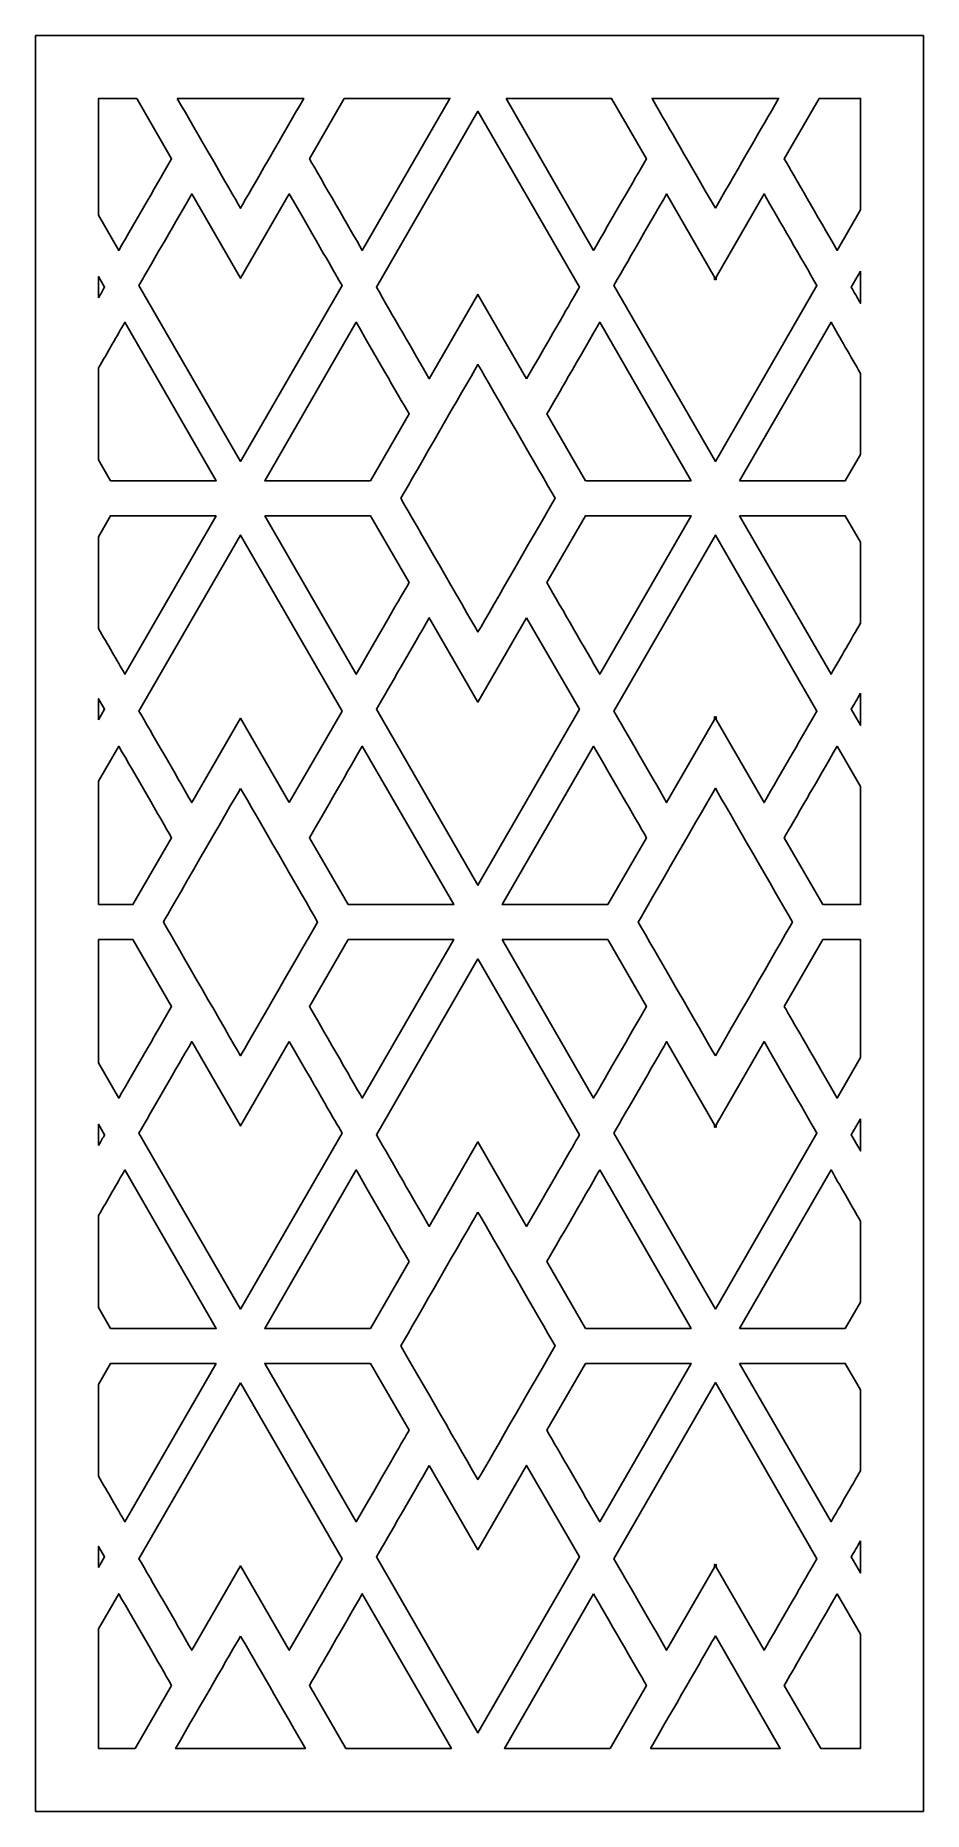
# Model space of a CAD drawing. Header units: millimetres. Extents: x -50 to 50, y -100 to 100.
import ezdxf

# ---------------------------------------------------------------- set-up
doc = ezdxf.new("R2010")
doc.units = ezdxf.units.MM
doc.header["$MEASUREMENT"] = 0
doc.layers.add('layer 1', color=7, linetype='Continuous')

msp = doc.modelspace()

# ---------------------------------------------------------------- linework, layer by layer
at = {"layer": 'layer 1', "color": 250}
for points, knots in [([(50.0821, 100.1536), (50.0821, 100.1536), (-49.9181, 100.1536), (-49.9181, 100.1536), (-49.9181, 100.1536), (-49.9181, 100.1536), (-49.9181, -99.8361), (-49.9181, -99.8361), (-49.9181, -99.8361), (-49.9181, -99.8361), (50.0821, -99.8361), (50.0821, -99.8361), (50.0821, -99.8361), (50.0821, -99.8361), (50.0821, 100.1536), (50.0821, 100.1536)], [0, 0, 0, 0, 0.2, 0.2, 0.2, 0.2, 0.4, 0.4, 0.4, 0.4, 0.6, 0.6, 0.6, 0.6, 1, 1, 1, 1]), ([(-42.8222, 79.9134), (-42.8222, 79.9134), (-42.8222, 93.0649), (-42.8222, 93.0649), (-42.8222, 93.0649), (-42.8222, 93.0649), (-38.517, 93.0649), (-38.517, 93.0649), (-38.517, 93.0649), (-38.517, 93.0649), (-34.5955, 86.2658), (-34.5955, 86.2658), (-34.5955, 86.2658), (-35.9055, 83.9978), (-38.6558, 79.2318), (-40.5438, 75.9594), (-40.5438, 75.9594), (-40.5438, 75.9594), (-42.8222, 79.9134), (-42.8222, 79.9134)], [0, 0, 0, 0, 0.16666667, 0.16666667, 0.16666667, 0.16666667, 0.33333333, 0.33333333, 0.33333333, 0.33333333, 0.5, 0.5, 0.5, 0.5, 0.66666667, 0.66666667, 0.66666667, 0.66666667, 1, 1, 1, 1]), ([(-33.9576, 93.0649), (-33.9576, 93.0649), (-19.7046, 93.0649), (-19.7046, 93.0649), (-19.7046, 93.0649), (-22.019, 89.0514), (-25.5553, 82.9218), (-26.8311, 80.711), (-26.8311, 80.711), (-28.1071, 82.9218), (-31.6435, 89.0514), (-33.9576, 93.0649)], [0, 0, 0, 0, 0.25, 0.25, 0.25, 0.25, 0.5, 0.5, 0.5, 0.5, 1, 1, 1, 1]), ([(-19.0668, 86.2658), (-19.0668, 86.2658), (-15.1453, 93.0649), (-15.1453, 93.0649), (-15.1453, 93.0649), (-15.1453, 93.0649), (-3.2523, 93.0649), (-3.2523, 93.0649), (-3.2523, 93.0649), (-3.2523, 93.0649), (-13.1184, 75.9594), (-13.1184, 75.9594), (-13.1184, 75.9594), (-14.472, 78.3054), (-17.7207, 83.9357), (-19.0668, 86.2658)], [0, 0, 0, 0, 0.2, 0.2, 0.2, 0.2, 0.4, 0.4, 0.4, 0.4, 0.6, 0.6, 0.6, 0.6, 1, 1, 1, 1]), ([(3.0674, 93.0649), (3.0674, 93.0649), (14.9571, 93.0649), (14.9571, 93.0649), (14.9571, 93.0649), (14.9571, 93.0649), (18.8817, 86.2658), (18.8817, 86.2658), (18.8817, 86.2658), (17.5722, 83.9975), (14.8216, 79.2314), (12.9335, 75.9594), (12.9335, 75.9594), (12.9335, 75.9594), (3.0674, 93.0649), (3.0674, 93.0649)], [0, 0, 0, 0, 0.2, 0.2, 0.2, 0.2, 0.4, 0.4, 0.4, 0.4, 0.6, 0.6, 0.6, 0.6, 1, 1, 1, 1]), ([(26.6446, 80.7075), (23.4382, 86.2662), (21.6768, 89.3226), (19.5164, 93.0649), (19.5164, 93.0649), (19.5164, 93.0649), (33.7728, 93.0649), (33.7728, 93.0649), (33.7728, 93.0649), (31.7186, 89.5071), (29.6383, 85.8979), (26.6446, 80.7075)], [0, 0, 0, 0, 0.25, 0.25, 0.25, 0.25, 0.5, 0.5, 0.5, 0.5, 1, 1, 1, 1]), ([(42.9899, 80.523), (42.9899, 80.523), (40.3557, 75.9594), (40.3557, 75.9594), (40.3557, 75.9594), (38.1632, 79.7606), (35.5639, 84.268), (34.4075, 86.2658), (34.4075, 86.2658), (34.4075, 86.2658), (38.3325, 93.0649), (38.3325, 93.0649), (38.3325, 93.0649), (38.3325, 93.0649), (42.9899, 93.0649), (42.9899, 93.0649), (42.9899, 93.0649), (42.9899, 93.0649), (42.9899, 80.523), (42.9899, 80.523)], [0, 0, 0, 0, 0.16666667, 0.16666667, 0.16666667, 0.16666667, 0.33333333, 0.33333333, 0.33333333, 0.33333333, 0.5, 0.5, 0.5, 0.5, 0.66666667, 0.66666667, 0.66666667, 0.66666667, 1, 1, 1, 1]), ([(5.3905, 61.5012), (5.3905, 61.5012), (-0.0924, 71.0039), (-0.0924, 71.0039), (-0.0924, 71.0039), (-0.0924, 71.0039), (-5.5756, 61.5008), (-5.5756, 61.5008), (-5.5756, 61.5008), (-7.3505, 64.5696), (-9.7949, 68.8079), (-11.5274, 71.8111), (-11.5274, 71.8111), (-11.5274, 71.8111), (-0.0924, 91.627), (-0.0924, 91.627), (-0.0924, 91.627), (-0.0924, 91.627), (11.3425, 71.8111), (11.3425, 71.8111), (11.3425, 71.8111), (10.3911, 70.1661), (9.3927, 68.435), (5.3905, 61.5012)], [0, 0, 0, 0, 0.14285714, 0.14285714, 0.14285714, 0.14285714, 0.28571429, 0.28571429, 0.28571429, 0.28571429, 0.42857143, 0.42857143, 0.42857143, 0.42857143, 0.57142857, 0.57142857, 0.57142857, 0.57142857, 0.71428571, 0.71428571, 0.71428571, 0.71428571, 1, 1, 1, 1]), ([(-38.2659, 72.0048), (-36.5525, 74.9755), (-34.0488, 79.3165), (-32.3143, 82.3147), (-32.3143, 82.3147), (-32.3143, 82.3147), (-26.8311, 72.8119), (-26.8311, 72.8119), (-26.8311, 72.8119), (-26.8311, 72.8119), (-21.3482, 82.3147), (-21.3482, 82.3147), (-21.3482, 82.3147), (-17.2046, 75.1357), (-16.3254, 73.611), (-15.3965, 72.0048), (-15.3965, 72.0048), (-15.3965, 72.0048), (-26.8311, 52.1889), (-26.8311, 52.1889), (-26.8311, 52.1889), (-26.8311, 52.1889), (-38.2659, 72.0048), (-38.2659, 72.0048)], [0, 0, 0, 0, 0.14285714, 0.14285714, 0.14285714, 0.14285714, 0.28571429, 0.28571429, 0.28571429, 0.28571429, 0.42857143, 0.42857143, 0.42857143, 0.42857143, 0.57142857, 0.57142857, 0.57142857, 0.57142857, 0.71428571, 0.71428571, 0.71428571, 0.71428571, 1, 1, 1, 1]), ([(26.5585, 72.958), (26.5585, 72.958), (26.5585, 72.6595), (26.5585, 72.6595), (26.5585, 72.6595), (26.5585, 72.6595), (26.6446, 72.8088), (26.6446, 72.8088), (26.6446, 72.8088), (26.6446, 72.8088), (26.7307, 72.6595), (26.7307, 72.6595), (26.7307, 72.6595), (26.7307, 72.6595), (26.7307, 72.958), (26.7307, 72.958), (26.7307, 72.958), (26.7307, 72.958), (32.1292, 82.3147), (32.1292, 82.3147), (32.1292, 82.3147), (33.8067, 79.4096), (36.388, 74.9346), (38.0774, 72.0048), (38.0774, 72.0048), (38.0774, 72.0048), (26.6446, 52.1857), (26.6446, 52.1857), (26.6446, 52.1857), (26.6446, 52.1857), (15.2114, 72.0048), (15.2114, 72.0048), (15.2114, 72.0048), (17.2378, 75.5177), (19.6099, 79.6304), (21.16, 82.3147), (21.16, 82.3147), (21.16, 82.3147), (26.5585, 72.958), (26.5585, 72.958)], [0, 0, 0, 0, 0.09090909, 0.09090909, 0.09090909, 0.09090909, 0.18181818, 0.18181818, 0.18181818, 0.18181818, 0.27272727, 0.27272727, 0.27272727, 0.27272727, 0.36363636, 0.36363636, 0.36363636, 0.36363636, 0.45454545, 0.45454545, 0.45454545, 0.45454545, 0.54545455, 0.54545455, 0.54545455, 0.54545455, 0.63636364, 0.63636364, 0.63636364, 0.63636364, 0.72727273, 0.72727273, 0.72727273, 0.72727273, 0.81818182, 0.81818182, 0.81818182, 0.81818182, 1, 1, 1, 1]), ([(-42.8222, 70.618), (-42.8222, 70.618), (-42.8222, 73.0042), (-42.8222, 73.0042), (-42.8222, 73.0042), (-42.8222, 73.0042), (-42.1353, 71.8111), (-42.1353, 71.8111), (-42.1353, 71.8111), (-42.3191, 71.4943), (-42.5574, 71.0791), (-42.8222, 70.618)], [0, 0, 0, 0, 0.25, 0.25, 0.25, 0.25, 0.5, 0.5, 0.5, 0.5, 1, 1, 1, 1]), ([(42.9899, 73.6149), (42.9899, 73.6149), (42.9899, 70.0088), (42.9899, 70.0088), (42.9899, 70.0088), (42.6131, 70.6575), (42.2818, 71.2311), (41.947, 71.8111), (41.947, 71.8111), (41.947, 71.8111), (42.9899, 73.6149), (42.9899, 73.6149)], [0, 0, 0, 0, 0.25, 0.25, 0.25, 0.25, 0.5, 0.5, 0.5, 0.5, 1, 1, 1, 1]), ([(-41.4579, 50.0105), (-41.4579, 50.0105), (-42.8222, 52.378), (-42.8222, 52.378), (-42.8222, 52.378), (-42.8222, 52.378), (-42.8222, 62.7147), (-42.8222, 62.7147), (-42.8222, 62.7147), (-41.8026, 64.4864), (-40.7376, 66.3325), (-39.8571, 67.8561), (-39.8571, 67.8561), (-39.8571, 67.8561), (-29.5649, 50.0105), (-29.5649, 50.0105), (-29.5649, 50.0105), (-29.5649, 50.0105), (-41.4579, 50.0105), (-41.4579, 50.0105)], [0, 0, 0, 0, 0.16666667, 0.16666667, 0.16666667, 0.16666667, 0.33333333, 0.33333333, 0.33333333, 0.33333333, 0.5, 0.5, 0.5, 0.5, 0.66666667, 0.66666667, 0.66666667, 0.66666667, 1, 1, 1, 1]), ([(-12.2043, 50.0105), (-12.2043, 50.0105), (-24.0975, 50.0105), (-24.0975, 50.0105), (-24.0975, 50.0105), (-24.0975, 50.0105), (-13.8052, 67.8561), (-13.8052, 67.8561), (-13.8052, 67.8561), (-11.9172, 64.5845), (-9.1669, 59.8181), (-7.8567, 57.5501), (-7.8567, 57.5501), (-7.8567, 57.5501), (-12.2043, 50.0105), (-12.2043, 50.0105)], [0, 0, 0, 0, 0.2, 0.2, 0.2, 0.2, 0.4, 0.4, 0.4, 0.4, 0.6, 0.6, 0.6, 0.6, 1, 1, 1, 1]), ([(12.0195, 50.0105), (12.0195, 50.0105), (7.6722, 57.5501), (7.6722, 57.5501), (7.6722, 57.5501), (8.7792, 59.4674), (9.2791, 60.3356), (13.6169, 67.8561), (13.6169, 67.8561), (13.6169, 67.8561), (23.9127, 50.0105), (23.9127, 50.0105), (23.9127, 50.0105), (23.9127, 50.0105), (12.0195, 50.0105), (12.0195, 50.0105)], [0, 0, 0, 0, 0.2, 0.2, 0.2, 0.2, 0.4, 0.4, 0.4, 0.4, 0.6, 0.6, 0.6, 0.6, 1, 1, 1, 1]), ([(29.38, 50.0105), (29.38, 50.0105), (39.6723, 67.8561), (39.6723, 67.8561), (39.6723, 67.8561), (40.6524, 66.154), (41.8638, 64.0542), (42.9899, 62.1083), (42.9899, 62.1083), (42.9899, 62.1083), (42.9899, 52.9879), (42.9899, 52.9879), (42.9899, 52.9879), (42.9899, 52.9879), (41.2697, 50.0105), (41.2697, 50.0105), (41.2697, 50.0105), (41.2697, 50.0105), (29.38, 50.0105), (29.38, 50.0105)], [0, 0, 0, 0, 0.16666667, 0.16666667, 0.16666667, 0.16666667, 0.33333333, 0.33333333, 0.33333333, 0.33333333, 0.5, 0.5, 0.5, 0.5, 0.66666667, 0.66666667, 0.66666667, 0.66666667, 1, 1, 1, 1]), ([(-8.7806, 48.0438), (-7.0182, 51.103), (-1.7205, 60.289), (-0.0928, 63.1049), (-0.0928, 63.1049), (1.5321, 60.289), (6.8298, 51.103), (8.5923, 48.0438), (8.5923, 48.0438), (6.8298, 44.9841), (1.5321, 35.7985), (-0.0928, 32.9858), (-0.0928, 32.9858), (-1.7646, 35.8747), (-7.1032, 45.1323), (-8.7806, 48.0438)], [0, 0, 0, 0, 0.2, 0.2, 0.2, 0.2, 0.4, 0.4, 0.4, 0.4, 0.6, 0.6, 0.6, 0.6, 1, 1, 1, 1]), ([(-29.5649, 46.077), (-29.5649, 46.077), (-39.8571, 28.2346), (-39.8571, 28.2346), (-39.8571, 28.2346), (-40.7376, 29.7586), (-41.8026, 31.6047), (-42.8222, 33.3728), (-42.8222, 33.3728), (-42.8222, 33.3728), (-42.8222, 43.7095), (-42.8222, 43.7095), (-42.8222, 43.7095), (-42.8222, 43.7095), (-41.4579, 46.077), (-41.4579, 46.077), (-41.4579, 46.077), (-41.4579, 46.077), (-29.5649, 46.077), (-29.5649, 46.077)], [0, 0, 0, 0, 0.16666667, 0.16666667, 0.16666667, 0.16666667, 0.33333333, 0.33333333, 0.33333333, 0.33333333, 0.5, 0.5, 0.5, 0.5, 0.66666667, 0.66666667, 0.66666667, 0.66666667, 1, 1, 1, 1]), ([(-24.0975, 46.077), (-24.0975, 46.077), (-12.2043, 46.077), (-12.2043, 46.077), (-12.2043, 46.077), (-12.2043, 46.077), (-7.8567, 38.541), (-7.8567, 38.541), (-7.8567, 38.541), (-9.1669, 36.2691), (-11.9172, 31.5034), (-13.8052, 28.2346), (-13.8052, 28.2346), (-13.8052, 28.2346), (-24.0975, 46.077), (-24.0975, 46.077)], [0, 0, 0, 0, 0.2, 0.2, 0.2, 0.2, 0.4, 0.4, 0.4, 0.4, 0.6, 0.6, 0.6, 0.6, 1, 1, 1, 1]), ([(7.6722, 38.541), (7.6722, 38.541), (12.0195, 46.077), (12.0195, 46.077), (12.0195, 46.077), (12.0195, 46.077), (23.9127, 46.077), (23.9127, 46.077), (23.9127, 46.077), (23.9127, 46.077), (13.6169, 28.2346), (13.6169, 28.2346), (13.6169, 28.2346), (11.9669, 31.0907), (9.4114, 35.524), (7.6722, 38.541)], [0, 0, 0, 0, 0.2, 0.2, 0.2, 0.2, 0.4, 0.4, 0.4, 0.4, 0.6, 0.6, 0.6, 0.6, 1, 1, 1, 1]), ([(29.38, 46.077), (29.38, 46.077), (41.2697, 46.077), (41.2697, 46.077), (41.2697, 46.077), (41.2697, 46.077), (42.9899, 43.0996), (42.9899, 43.0996), (42.9899, 43.0996), (42.9899, 43.0996), (42.9899, 33.9824), (42.9899, 33.9824), (42.9899, 33.9824), (41.9005, 32.0971), (40.8457, 30.2683), (39.6723, 28.2349), (39.6723, 28.2349), (39.6723, 28.2349), (29.38, 46.077), (29.38, 46.077)], [0, 0, 0, 0, 0.16666667, 0.16666667, 0.16666667, 0.16666667, 0.33333333, 0.33333333, 0.33333333, 0.33333333, 0.5, 0.5, 0.5, 0.5, 0.66666667, 0.66666667, 0.66666667, 0.66666667, 1, 1, 1, 1]), ([(-21.3482, 13.7763), (-21.3482, 13.7763), (-26.8311, 23.2791), (-26.8311, 23.2791), (-26.8311, 23.2791), (-26.8311, 23.2791), (-32.3143, 13.7763), (-32.3143, 13.7763), (-32.3143, 13.7763), (-34.172, 16.9877), (-36.9091, 21.7304), (-38.2659, 24.0863), (-38.2659, 24.0863), (-38.2659, 24.0863), (-26.8311, 43.9021), (-26.8311, 43.9021), (-26.8311, 43.9021), (-26.8311, 43.9021), (-15.3964, 24.0863), (-15.3964, 24.0863), (-15.3964, 24.0863), (-15.3964, 24.0863), (-21.3482, 13.7763), (-21.3482, 13.7763)], [0, 0, 0, 0, 0.14285714, 0.14285714, 0.14285714, 0.14285714, 0.28571429, 0.28571429, 0.28571429, 0.28571429, 0.42857143, 0.42857143, 0.42857143, 0.42857143, 0.57142857, 0.57142857, 0.57142857, 0.57142857, 0.71428571, 0.71428571, 0.71428571, 0.71428571, 1, 1, 1, 1]), ([(26.7307, 23.1331), (26.7307, 23.1331), (26.7307, 23.4315), (26.7307, 23.4315), (26.7307, 23.4315), (26.7307, 23.4315), (26.6446, 23.2823), (26.6446, 23.2823), (26.6446, 23.2823), (26.6446, 23.2823), (26.5585, 23.4315), (26.5585, 23.4315), (26.5585, 23.4315), (26.5585, 23.4315), (26.5585, 23.1331), (26.5585, 23.1331), (26.5585, 23.1331), (26.5585, 23.1331), (21.16, 13.7763), (21.16, 13.7763), (21.16, 13.7763), (19.3058, 16.9877), (16.5686, 21.7308), (15.2114, 24.0863), (15.2114, 24.0863), (15.2114, 24.0863), (26.6446, 43.9053), (26.6446, 43.9053), (26.6446, 43.9053), (26.6446, 43.9053), (38.0774, 24.0863), (38.0774, 24.0863), (38.0774, 24.0863), (36.721, 21.7308), (33.9838, 16.9877), (32.1292, 13.7763), (32.1292, 13.7763), (32.1292, 13.7763), (26.7307, 23.1331), (26.7307, 23.1331)], [0, 0, 0, 0, 0.09090909, 0.09090909, 0.09090909, 0.09090909, 0.18181818, 0.18181818, 0.18181818, 0.18181818, 0.27272727, 0.27272727, 0.27272727, 0.27272727, 0.36363636, 0.36363636, 0.36363636, 0.36363636, 0.45454545, 0.45454545, 0.45454545, 0.45454545, 0.54545455, 0.54545455, 0.54545455, 0.54545455, 0.63636364, 0.63636364, 0.63636364, 0.63636364, 0.72727273, 0.72727273, 0.72727273, 0.72727273, 0.81818182, 0.81818182, 0.81818182, 0.81818182, 1, 1, 1, 1]), ([(5.3905, 34.5863), (5.3905, 34.5863), (11.3425, 24.2764), (11.3425, 24.2764), (11.3425, 24.2764), (11.3425, 24.2764), (-0.0924, 4.4605), (-0.0924, 4.4605), (-0.0924, 4.4605), (-0.0924, 4.4605), (-11.5274, 24.2764), (-11.5274, 24.2764), (-11.5274, 24.2764), (-10.1702, 26.6323), (-7.4334, 31.375), (-5.5756, 34.5867), (-5.5756, 34.5867), (-5.5756, 34.5867), (-0.0924, 25.0836), (-0.0924, 25.0836), (-0.0924, 25.0836), (-0.0924, 25.0836), (5.3905, 34.5863), (5.3905, 34.5863)], [0, 0, 0, 0, 0.14285714, 0.14285714, 0.14285714, 0.14285714, 0.28571429, 0.28571429, 0.28571429, 0.28571429, 0.42857143, 0.42857143, 0.42857143, 0.42857143, 0.57142857, 0.57142857, 0.57142857, 0.57142857, 0.71428571, 0.71428571, 0.71428571, 0.71428571, 1, 1, 1, 1]), ([(42.9899, 26.0812), (42.9899, 26.0812), (42.9899, 22.4755), (42.9899, 22.4755), (42.9899, 22.4755), (42.9899, 22.4755), (41.947, 24.2768), (41.947, 24.2768), (41.947, 24.2768), (42.2377, 24.7819), (42.5926, 25.3954), (42.9899, 26.0812)], [0, 0, 0, 0, 0.25, 0.25, 0.25, 0.25, 0.5, 0.5, 0.5, 0.5, 1, 1, 1, 1]), ([(-42.8222, 23.0861), (-42.8222, 23.0861), (-42.8222, 25.4699), (-42.8222, 25.4699), (-42.8222, 25.4699), (-42.8222, 25.4699), (-42.1352, 24.2764), (-42.1352, 24.2764), (-42.1352, 24.2764), (-42.1352, 24.2764), (-42.8222, 23.0861), (-42.8222, 23.0861)], [0, 0, 0, 0, 0.25, 0.25, 0.25, 0.25, 0.5, 0.5, 0.5, 0.5, 1, 1, 1, 1]), ([(-42.8222, 2.2857), (-42.8222, 2.2857), (-42.8222, 16.1742), (-42.8222, 16.1742), (-42.8222, 16.1742), (-42.8222, 16.1742), (-40.5438, 20.1281), (-40.5438, 20.1281), (-40.5438, 20.1281), (-38.6558, 16.8557), (-35.9055, 12.0901), (-34.5955, 9.8217), (-34.5955, 9.8217), (-34.5955, 9.8217), (-38.9431, 2.2857), (-38.9431, 2.2857), (-38.9431, 2.2857), (-38.9431, 2.2857), (-42.8222, 2.2857), (-42.8222, 2.2857)], [0, 0, 0, 0, 0.16666667, 0.16666667, 0.16666667, 0.16666667, 0.33333333, 0.33333333, 0.33333333, 0.33333333, 0.5, 0.5, 0.5, 0.5, 0.66666667, 0.66666667, 0.66666667, 0.66666667, 1, 1, 1, 1]), ([(-14.7191, 2.2857), (-14.7191, 2.2857), (-19.0668, 9.8217), (-19.0668, 9.8217), (-19.0668, 9.8217), (-17.5487, 12.4499), (-14.4233, 17.8671), (-13.1184, 20.1281), (-13.1184, 20.1281), (-13.1184, 20.1281), (-2.8264, 2.2857), (-2.8264, 2.2857), (-2.8264, 2.2857), (-2.8264, 2.2857), (-14.7191, 2.2857), (-14.7191, 2.2857)], [0, 0, 0, 0, 0.2, 0.2, 0.2, 0.2, 0.4, 0.4, 0.4, 0.4, 0.6, 0.6, 0.6, 0.6, 1, 1, 1, 1]), ([(14.5345, 2.2857), (14.5345, 2.2857), (2.6413, 2.2857), (2.6413, 2.2857), (2.6413, 2.2857), (2.6413, 2.2857), (12.9335, 20.1281), (12.9335, 20.1281), (12.9335, 20.1281), (14.8216, 16.8561), (17.5722, 12.0901), (18.8817, 9.8217), (18.8817, 9.8217), (18.8817, 9.8217), (14.5345, 2.2857), (14.5345, 2.2857)], [0, 0, 0, 0, 0.2, 0.2, 0.2, 0.2, 0.4, 0.4, 0.4, 0.4, 0.6, 0.6, 0.6, 0.6, 1, 1, 1, 1]), ([(40.3557, 20.1281), (40.3557, 20.1281), (42.9899, 15.5681), (42.9899, 15.5681), (42.9899, 15.5681), (42.9899, 15.5681), (42.9899, 2.2857), (42.9899, 2.2857), (42.9899, 2.2857), (42.9899, 2.2857), (38.7586, 2.2857), (38.7586, 2.2857), (38.7586, 2.2857), (38.7586, 2.2857), (34.4075, 9.8217), (34.4075, 9.8217), (34.4075, 9.8217), (35.5251, 11.7521), (38.0464, 16.1248), (40.3557, 20.1281)], [0, 0, 0, 0, 0.16666667, 0.16666667, 0.16666667, 0.16666667, 0.33333333, 0.33333333, 0.33333333, 0.33333333, 0.5, 0.5, 0.5, 0.5, 0.66666667, 0.66666667, 0.66666667, 0.66666667, 1, 1, 1, 1]), ([(-26.8311, 15.3772), (-25.2105, 12.5769), (-19.8756, 3.3232), (-18.1467, 0.3189), (-18.1467, 0.3189), (-20.6217, -3.9814), (-26.1072, -13.4959), (-26.8309, -14.7397), (-26.8309, -14.7397), (-28.4716, -11.9048), (-33.8255, -2.6215), (-35.5194, 0.3189), (-35.5194, 0.3189), (-34.9454, 1.312), (-27.9966, 13.3622), (-26.8311, 15.3772)], [0, 0, 0, 0, 0.2, 0.2, 0.2, 0.2, 0.4, 0.4, 0.4, 0.4, 0.6, 0.6, 0.6, 0.6, 1, 1, 1, 1]), ([(26.6453, -14.744), (25.0243, -11.9369), (19.7217, -2.7425), (17.9585, 0.3189), (17.9585, 0.3189), (18.088, 0.5426), (24.5551, 11.7539), (26.6446, 15.3801), (26.6446, 15.3801), (28.055, 12.9374), (33.4518, 3.5779), (35.3307, 0.3189), (35.3307, 0.3189), (33.5682, -2.7411), (28.2691, -11.9292), (26.6453, -14.744)], [0, 0, 0, 0, 0.2, 0.2, 0.2, 0.2, 0.4, 0.4, 0.4, 0.4, 0.6, 0.6, 0.6, 0.6, 1, 1, 1, 1]), ([(-42.8222, -15.5398), (-42.8222, -15.5398), (-42.8222, -1.6478), (-42.8222, -1.6478), (-42.8222, -1.6478), (-42.8222, -1.6478), (-38.9431, -1.6478), (-38.9431, -1.6478), (-38.9431, -1.6478), (-38.9431, -1.6478), (-34.5955, -9.1874), (-34.5955, -9.1874), (-34.5955, -9.1874), (-35.9055, -11.4557), (-38.6558, -16.2218), (-40.5438, -19.4934), (-40.5438, -19.4934), (-40.5438, -19.4934), (-42.8222, -15.5398), (-42.8222, -15.5398)], [0, 0, 0, 0, 0.16666667, 0.16666667, 0.16666667, 0.16666667, 0.33333333, 0.33333333, 0.33333333, 0.33333333, 0.5, 0.5, 0.5, 0.5, 0.66666667, 0.66666667, 0.66666667, 0.66666667, 1, 1, 1, 1]), ([(-14.7191, -1.6478), (-14.7191, -1.6478), (-2.8264, -1.6478), (-2.8264, -1.6478), (-2.8264, -1.6478), (-2.8264, -1.6478), (-13.1184, -19.4934), (-13.1184, -19.4934), (-13.1184, -19.4934), (-14.3478, -17.363), (-17.8519, -11.2906), (-19.0668, -9.1874), (-19.0668, -9.1874), (-19.0668, -9.1874), (-14.7191, -1.6478), (-14.7191, -1.6478)], [0, 0, 0, 0, 0.2, 0.2, 0.2, 0.2, 0.4, 0.4, 0.4, 0.4, 0.6, 0.6, 0.6, 0.6, 1, 1, 1, 1]), ([(2.6413, -1.6478), (2.6413, -1.6478), (14.5345, -1.6478), (14.5345, -1.6478), (14.5345, -1.6478), (14.5345, -1.6478), (18.8817, -9.1874), (18.8817, -9.1874), (18.8817, -9.1874), (17.6283, -11.3584), (13.3177, -18.8277), (12.9335, -19.4934), (12.9335, -19.4934), (12.9335, -19.4934), (2.6413, -1.6478), (2.6413, -1.6478)], [0, 0, 0, 0, 0.2, 0.2, 0.2, 0.2, 0.4, 0.4, 0.4, 0.4, 0.6, 0.6, 0.6, 0.6, 1, 1, 1, 1]), ([(34.4075, -9.1874), (34.4075, -9.1874), (38.7586, -1.6478), (38.7586, -1.6478), (38.7586, -1.6478), (38.7586, -1.6478), (42.9899, -1.6478), (42.9899, -1.6478), (42.9899, -1.6478), (42.9899, -1.6478), (42.9899, -14.9299), (42.9899, -14.9299), (42.9899, -14.9299), (42.9899, -14.9299), (40.3557, -19.4934), (40.3557, -19.4934), (40.3557, -19.4934), (37.078, -13.8116), (35.4108, -10.9199), (34.4075, -9.1874)], [0, 0, 0, 0, 0.16666667, 0.16666667, 0.16666667, 0.16666667, 0.33333333, 0.33333333, 0.33333333, 0.33333333, 0.5, 0.5, 0.5, 0.5, 0.66666667, 0.66666667, 0.66666667, 0.66666667, 1, 1, 1, 1]), ([(-0.0924, -3.8262), (-0.0924, -3.8262), (11.3425, -23.6421), (11.3425, -23.6421), (11.3425, -23.6421), (10.3096, -25.4279), (9.1267, -27.4793), (5.3905, -33.952), (5.3905, -33.952), (5.3905, -33.952), (-0.0924, -24.4457), (-0.0924, -24.4457), (-0.0924, -24.4457), (-0.0924, -24.4457), (-5.5756, -33.9524), (-5.5756, -33.9524), (-5.5756, -33.9524), (-7.3244, -30.9284), (-9.7836, -26.6647), (-11.5274, -23.6421), (-11.5274, -23.6421), (-11.5274, -23.6421), (-0.0924, -3.8262), (-0.0924, -3.8262)], [0, 0, 0, 0, 0.14285714, 0.14285714, 0.14285714, 0.14285714, 0.28571429, 0.28571429, 0.28571429, 0.28571429, 0.42857143, 0.42857143, 0.42857143, 0.42857143, 0.57142857, 0.57142857, 0.57142857, 0.57142857, 0.71428571, 0.71428571, 0.71428571, 0.71428571, 1, 1, 1, 1]), ([(-21.3482, -13.1385), (-17.681, -19.492), (-16.3493, -21.8006), (-15.3964, -23.4484), (-15.3964, -23.4484), (-15.3964, -23.4484), (-26.8311, -43.2643), (-26.8311, -43.2643), (-26.8311, -43.2643), (-26.8311, -43.2643), (-38.2659, -23.4484), (-38.2659, -23.4484), (-38.2659, -23.4484), (-36.9233, -21.1197), (-33.9307, -15.9325), (-32.3143, -13.1381), (-32.3143, -13.1381), (-32.3143, -13.1381), (-26.8311, -22.6413), (-26.8311, -22.6413), (-26.8311, -22.6413), (-26.8311, -22.6413), (-21.3482, -13.1385), (-21.3482, -13.1385)], [0, 0, 0, 0, 0.14285714, 0.14285714, 0.14285714, 0.14285714, 0.28571429, 0.28571429, 0.28571429, 0.28571429, 0.42857143, 0.42857143, 0.42857143, 0.42857143, 0.57142857, 0.57142857, 0.57142857, 0.57142857, 0.71428571, 0.71428571, 0.71428571, 0.71428571, 1, 1, 1, 1]), ([(26.6446, -43.2678), (26.6446, -43.2678), (15.2114, -23.4484), (15.2114, -23.4484), (15.2114, -23.4484), (16.7485, -20.7839), (19.6628, -15.7318), (21.16, -13.1385), (21.16, -13.1385), (21.16, -13.1385), (26.5585, -22.4952), (26.5585, -22.4952), (26.5585, -22.4952), (26.5585, -22.4952), (26.5585, -22.7937), (26.5585, -22.7937), (26.5585, -22.7937), (26.5585, -22.7937), (26.6446, -22.6444), (26.6446, -22.6444), (26.6446, -22.6444), (26.6446, -22.6444), (26.7307, -22.7937), (26.7307, -22.7937), (26.7307, -22.7937), (26.7307, -22.7937), (26.7307, -22.4952), (26.7307, -22.4952), (26.7307, -22.4952), (26.7307, -22.4952), (32.1292, -13.1385), (32.1292, -13.1385), (32.1292, -13.1385), (33.6702, -15.8069), (36.5584, -20.8132), (38.0774, -23.4484), (38.0774, -23.4484), (38.0774, -23.4484), (26.6446, -43.2678), (26.6446, -43.2678)], [0, 0, 0, 0, 0.09090909, 0.09090909, 0.09090909, 0.09090909, 0.18181818, 0.18181818, 0.18181818, 0.18181818, 0.27272727, 0.27272727, 0.27272727, 0.27272727, 0.36363636, 0.36363636, 0.36363636, 0.36363636, 0.45454545, 0.45454545, 0.45454545, 0.45454545, 0.54545455, 0.54545455, 0.54545455, 0.54545455, 0.63636364, 0.63636364, 0.63636364, 0.63636364, 0.72727273, 0.72727273, 0.72727273, 0.72727273, 0.81818182, 0.81818182, 0.81818182, 0.81818182, 1, 1, 1, 1]), ([(42.9899, -21.838), (42.9899, -21.838), (42.9899, -25.4444), (42.9899, -25.4444), (42.9899, -25.4444), (42.774, -25.0726), (42.4191, -24.4598), (41.947, -23.6421), (41.947, -23.6421), (41.947, -23.6421), (42.9899, -21.838), (42.9899, -21.838)], [0, 0, 0, 0, 0.25, 0.25, 0.25, 0.25, 0.5, 0.5, 0.5, 0.5, 1, 1, 1, 1]), ([(-42.8222, -24.8352), (-42.8222, -24.8352), (-42.8222, -22.4486), (-42.8222, -22.4486), (-42.8222, -22.4486), (-42.8222, -22.4486), (-42.1353, -23.6417), (-42.1353, -23.6417), (-42.1353, -23.6417), (-42.3176, -23.9561), (-42.5333, -24.3321), (-42.8222, -24.8352)], [0, 0, 0, 0, 0.25, 0.25, 0.25, 0.25, 0.5, 0.5, 0.5, 0.5, 1, 1, 1, 1]), ([(-41.4579, -45.4424), (-41.4579, -45.4424), (-42.8222, -43.0749), (-42.8222, -43.0749), (-42.8222, -43.0749), (-42.8222, -43.0749), (-42.8222, -32.7381), (-42.8222, -32.7381), (-42.8222, -32.7381), (-41.8026, -30.9665), (-40.7374, -29.1207), (-39.8571, -27.5967), (-39.8571, -27.5967), (-39.8571, -27.5967), (-29.5649, -45.4424), (-29.5649, -45.4424), (-29.5649, -45.4424), (-29.5649, -45.4424), (-41.4579, -45.4424), (-41.4579, -45.4424)], [0, 0, 0, 0, 0.16666667, 0.16666667, 0.16666667, 0.16666667, 0.33333333, 0.33333333, 0.33333333, 0.33333333, 0.5, 0.5, 0.5, 0.5, 0.66666667, 0.66666667, 0.66666667, 0.66666667, 1, 1, 1, 1]), ([(-7.8567, -37.9031), (-7.8567, -37.9031), (-12.2043, -45.4424), (-12.2043, -45.4424), (-12.2043, -45.4424), (-12.2043, -45.4424), (-24.0975, -45.4424), (-24.0975, -45.4424), (-24.0975, -45.4424), (-24.0975, -45.4424), (-13.8052, -27.5967), (-13.8052, -27.5967), (-13.8052, -27.5967), (-11.9172, -30.8687), (-9.1669, -35.6348), (-7.8567, -37.9031)], [0, 0, 0, 0, 0.2, 0.2, 0.2, 0.2, 0.4, 0.4, 0.4, 0.4, 0.6, 0.6, 0.6, 0.6, 1, 1, 1, 1]), ([(13.6169, -27.5967), (13.6169, -27.5967), (23.9127, -45.4424), (23.9127, -45.4424), (23.9127, -45.4424), (23.9127, -45.4424), (12.0195, -45.4424), (12.0195, -45.4424), (12.0195, -45.4424), (12.0195, -45.4424), (7.6722, -37.9031), (7.6722, -37.9031), (7.6722, -37.9031), (8.2804, -36.8501), (12.9438, -28.7641), (13.6169, -27.5967)], [0, 0, 0, 0, 0.2, 0.2, 0.2, 0.2, 0.4, 0.4, 0.4, 0.4, 0.6, 0.6, 0.6, 0.6, 1, 1, 1, 1]), ([(29.38, -45.4424), (29.38, -45.4424), (39.6723, -27.5967), (39.6723, -27.5967), (39.6723, -27.5967), (41.0767, -30.0323), (41.9975, -31.6304), (42.9899, -33.3449), (42.9899, -33.3449), (42.9899, -33.3449), (42.9899, -42.4649), (42.9899, -42.4649), (42.9899, -42.4649), (42.9899, -42.4649), (41.2697, -45.4424), (41.2697, -45.4424), (41.2697, -45.4424), (41.2697, -45.4424), (29.38, -45.4424), (29.38, -45.4424)], [0, 0, 0, 0, 0.16666667, 0.16666667, 0.16666667, 0.16666667, 0.33333333, 0.33333333, 0.33333333, 0.33333333, 0.5, 0.5, 0.5, 0.5, 0.66666667, 0.66666667, 0.66666667, 0.66666667, 1, 1, 1, 1]), ([(-0.0928, -32.3479), (1.5321, -35.1638), (6.8298, -44.3498), (8.5923, -47.4094), (8.5923, -47.4094), (6.8298, -50.4691), (1.5321, -59.6551), (-0.0928, -62.4674), (-0.0928, -62.4674), (-1.676, -59.7316), (-6.9423, -50.6003), (-8.7806, -47.4094), (-8.7806, -47.4094), (-7.0182, -44.3498), (-1.7205, -35.1638), (-0.0928, -32.3479)], [0, 0, 0, 0, 0.2, 0.2, 0.2, 0.2, 0.4, 0.4, 0.4, 0.4, 0.6, 0.6, 0.6, 0.6, 1, 1, 1, 1]), ([(-29.5649, -49.3762), (-29.5649, -49.3762), (-39.8571, -67.2182), (-39.8571, -67.2182), (-39.8571, -67.2182), (-40.7376, -65.6947), (-41.8026, -63.8485), (-42.8222, -62.0804), (-42.8222, -62.0804), (-42.8222, -62.0804), (-42.8222, -51.744), (-42.8222, -51.744), (-42.8222, -51.744), (-42.8222, -51.744), (-41.4579, -49.3762), (-41.4579, -49.3762), (-41.4579, -49.3762), (-41.4579, -49.3762), (-29.5649, -49.3762), (-29.5649, -49.3762)], [0, 0, 0, 0, 0.16666667, 0.16666667, 0.16666667, 0.16666667, 0.33333333, 0.33333333, 0.33333333, 0.33333333, 0.5, 0.5, 0.5, 0.5, 0.66666667, 0.66666667, 0.66666667, 0.66666667, 1, 1, 1, 1]), ([(-12.2043, -49.3762), (-12.2043, -49.3762), (-7.8567, -56.9119), (-7.8567, -56.9119), (-7.8567, -56.9119), (-8.6078, -58.2143), (-9.7818, -60.2481), (-13.8052, -67.2182), (-13.8052, -67.2182), (-13.8052, -67.2182), (-24.0975, -49.3762), (-24.0975, -49.3762), (-24.0975, -49.3762), (-24.0975, -49.3762), (-12.2043, -49.3762), (-12.2043, -49.3762)], [0, 0, 0, 0, 0.2, 0.2, 0.2, 0.2, 0.4, 0.4, 0.4, 0.4, 0.6, 0.6, 0.6, 0.6, 1, 1, 1, 1]), ([(12.0195, -49.3762), (12.0195, -49.3762), (23.9127, -49.3762), (23.9127, -49.3762), (23.9127, -49.3762), (23.9127, -49.3762), (13.6169, -67.2182), (13.6169, -67.2182), (13.6169, -67.2182), (11.7288, -63.9466), (8.9817, -59.1838), (7.6722, -56.9119), (7.6722, -56.9119), (7.6722, -56.9119), (12.0195, -49.3762), (12.0195, -49.3762)], [0, 0, 0, 0, 0.2, 0.2, 0.2, 0.2, 0.4, 0.4, 0.4, 0.4, 0.6, 0.6, 0.6, 0.6, 1, 1, 1, 1]), ([(29.38, -49.3762), (29.38, -49.3762), (41.2697, -49.3762), (41.2697, -49.3762), (41.2697, -49.3762), (41.2697, -49.3762), (42.9899, -52.3536), (42.9899, -52.3536), (42.9899, -52.3536), (42.9899, -52.3536), (42.9899, -61.4705), (42.9899, -61.4705), (42.9899, -61.4705), (42.025, -63.1405), (40.5952, -65.6185), (39.6723, -67.2182), (39.6723, -67.2182), (39.6723, -67.2182), (29.38, -49.3762), (29.38, -49.3762)], [0, 0, 0, 0, 0.16666667, 0.16666667, 0.16666667, 0.16666667, 0.33333333, 0.33333333, 0.33333333, 0.33333333, 0.5, 0.5, 0.5, 0.5, 0.66666667, 0.66666667, 0.66666667, 0.66666667, 1, 1, 1, 1]), ([(-26.8311, -51.5507), (-26.8311, -51.5507), (-15.3964, -71.3669), (-15.3964, -71.3669), (-15.3964, -71.3669), (-15.3964, -71.3669), (-21.3482, -81.6769), (-21.3482, -81.6769), (-21.3482, -81.6769), (-21.3482, -81.6769), (-26.8311, -72.1741), (-26.8311, -72.1741), (-26.8311, -72.1741), (-26.8311, -72.1741), (-32.3143, -81.6773), (-32.3143, -81.6773), (-32.3143, -81.6773), (-34.172, -78.4655), (-36.9091, -73.7224), (-38.2659, -71.3669), (-38.2659, -71.3669), (-38.2659, -71.3669), (-26.8311, -51.5507), (-26.8311, -51.5507)], [0, 0, 0, 0, 0.14285714, 0.14285714, 0.14285714, 0.14285714, 0.28571429, 0.28571429, 0.28571429, 0.28571429, 0.42857143, 0.42857143, 0.42857143, 0.42857143, 0.57142857, 0.57142857, 0.57142857, 0.57142857, 0.71428571, 0.71428571, 0.71428571, 0.71428571, 1, 1, 1, 1]), ([(26.6446, -72.1709), (26.6446, -72.1709), (26.5585, -72.0214), (26.5585, -72.0214), (26.5585, -72.0214), (26.5585, -72.0214), (26.5585, -72.3197), (26.5585, -72.3197), (26.5585, -72.3197), (26.5585, -72.3197), (21.16, -81.6769), (21.16, -81.6769), (21.16, -81.6769), (19.3058, -78.4652), (16.5686, -73.7224), (15.2114, -71.3669), (15.2114, -71.3669), (15.2114, -71.3669), (26.6446, -51.5475), (26.6446, -51.5475), (26.6446, -51.5475), (26.6446, -51.5475), (38.0774, -71.3669), (38.0774, -71.3669), (38.0774, -71.3669), (36.721, -73.7224), (33.9838, -78.4652), (32.1292, -81.6769), (32.1292, -81.6769), (32.1292, -81.6769), (26.7307, -72.3197), (26.7307, -72.3197), (26.7307, -72.3197), (26.7307, -72.3197), (26.7307, -72.0214), (26.7307, -72.0214), (26.7307, -72.0214), (26.7307, -72.0214), (26.6446, -72.1709), (26.6446, -72.1709)], [0, 0, 0, 0, 0.09090909, 0.09090909, 0.09090909, 0.09090909, 0.18181818, 0.18181818, 0.18181818, 0.18181818, 0.27272727, 0.27272727, 0.27272727, 0.27272727, 0.36363636, 0.36363636, 0.36363636, 0.36363636, 0.45454545, 0.45454545, 0.45454545, 0.45454545, 0.54545455, 0.54545455, 0.54545455, 0.54545455, 0.63636364, 0.63636364, 0.63636364, 0.63636364, 0.72727273, 0.72727273, 0.72727273, 0.72727273, 0.81818182, 0.81818182, 0.81818182, 0.81818182, 1, 1, 1, 1]), ([(-5.5756, -60.8665), (-5.5756, -60.8665), (-0.0924, -70.3696), (-0.0924, -70.3696), (-0.0924, -70.3696), (-0.0924, -70.3696), (5.3905, -60.8669), (5.3905, -60.8669), (5.3905, -60.8669), (5.3905, -60.8669), (11.3425, -71.1768), (11.3425, -71.1768), (11.3425, -71.1768), (11.3425, -71.1768), (-0.0924, -90.9927), (-0.0924, -90.9927), (-0.0924, -90.9927), (-0.0924, -90.9927), (-11.5274, -71.1768), (-11.5274, -71.1768), (-11.5274, -71.1768), (-10.1702, -68.8209), (-7.4334, -64.0782), (-5.5756, -60.8665)], [0, 0, 0, 0, 0.14285714, 0.14285714, 0.14285714, 0.14285714, 0.28571429, 0.28571429, 0.28571429, 0.28571429, 0.42857143, 0.42857143, 0.42857143, 0.42857143, 0.57142857, 0.57142857, 0.57142857, 0.57142857, 0.71428571, 0.71428571, 0.71428571, 0.71428571, 1, 1, 1, 1]), ([(-42.8222, -72.3671), (-42.8222, -72.3671), (-42.8222, -69.9834), (-42.8222, -69.9834), (-42.8222, -69.9834), (-42.8222, -69.9834), (-42.1352, -71.1768), (-42.1352, -71.1768), (-42.1352, -71.1768), (-42.1352, -71.1768), (-42.8222, -72.3671), (-42.8222, -72.3671)], [0, 0, 0, 0, 0.25, 0.25, 0.25, 0.25, 0.5, 0.5, 0.5, 0.5, 1, 1, 1, 1]), ([(42.9899, -69.3717), (42.9899, -69.3717), (42.9899, -72.978), (42.9899, -72.978), (42.9899, -72.978), (42.9899, -72.978), (41.947, -71.1768), (41.947, -71.1768), (41.947, -71.1768), (42.2377, -70.6713), (42.5926, -70.0578), (42.9899, -69.3717)], [0, 0, 0, 0, 0.25, 0.25, 0.25, 0.25, 0.5, 0.5, 0.5, 0.5, 1, 1, 1, 1]), ([(-34.5955, -85.6316), (-34.5955, -85.6316), (-38.6967, -92.7375), (-38.6967, -92.7375), (-38.6967, -92.7375), (-38.6967, -92.7375), (-42.8222, -92.7375), (-42.8222, -92.7375), (-42.8222, -92.7375), (-42.8222, -92.7375), (-42.8222, -79.2791), (-42.8222, -79.2791), (-42.8222, -79.2791), (-42.8222, -79.2791), (-40.5438, -75.3251), (-40.5438, -75.3251), (-40.5438, -75.3251), (-38.6558, -78.5968), (-35.9055, -83.3632), (-34.5955, -85.6316)], [0, 0, 0, 0, 0.16666667, 0.16666667, 0.16666667, 0.16666667, 0.33333333, 0.33333333, 0.33333333, 0.33333333, 0.5, 0.5, 0.5, 0.5, 0.66666667, 0.66666667, 0.66666667, 0.66666667, 1, 1, 1, 1]), ([(-3.0762, -92.7375), (-3.0762, -92.7375), (-14.9692, -92.7375), (-14.9692, -92.7375), (-14.9692, -92.7375), (-14.9692, -92.7375), (-19.0668, -85.6316), (-19.0668, -85.6316), (-19.0668, -85.6316), (-17.6899, -83.2474), (-15.4284, -79.328), (-13.1184, -75.3251), (-13.1184, -75.3251), (-13.1184, -75.3251), (-3.0762, -92.7375), (-3.0762, -92.7375)], [0, 0, 0, 0, 0.2, 0.2, 0.2, 0.2, 0.4, 0.4, 0.4, 0.4, 0.6, 0.6, 0.6, 0.6, 1, 1, 1, 1]), ([(12.9335, -75.3251), (14.2141, -77.5444), (17.7437, -83.6601), (18.8817, -85.6316), (18.8817, -85.6316), (18.8817, -85.6316), (14.781, -92.7375), (14.781, -92.7375), (14.781, -92.7375), (14.781, -92.7375), (2.8878, -92.7375), (2.8878, -92.7375), (2.8878, -92.7375), (2.8878, -92.7375), (12.9335, -75.3251), (12.9335, -75.3251)], [0, 0, 0, 0, 0.2, 0.2, 0.2, 0.2, 0.4, 0.4, 0.4, 0.4, 0.6, 0.6, 0.6, 0.6, 1, 1, 1, 1]), ([(40.3557, -75.3251), (40.3557, -75.3251), (42.9899, -79.8854), (42.9899, -79.8854), (42.9899, -79.8854), (42.9899, -79.8854), (42.9899, -92.7375), (42.9899, -92.7375), (42.9899, -92.7375), (42.9899, -92.7375), (38.5085, -92.7375), (38.5085, -92.7375), (38.5085, -92.7375), (38.5085, -92.7375), (34.4075, -85.6316), (34.4075, -85.6316), (34.4075, -85.6316), (35.4376, -83.8528), (36.8921, -81.3291), (40.3557, -75.3251)], [0, 0, 0, 0, 0.16666667, 0.16666667, 0.16666667, 0.16666667, 0.33333333, 0.33333333, 0.33333333, 0.33333333, 0.5, 0.5, 0.5, 0.5, 0.66666667, 0.66666667, 0.66666667, 0.66666667, 1, 1, 1, 1]), ([(-26.8311, -80.0763), (-25.6558, -82.1086), (-22.952, -86.7974), (-19.5252, -92.7375), (-19.5252, -92.7375), (-19.5252, -92.7375), (-34.1372, -92.7375), (-34.1372, -92.7375), (-34.1372, -92.7375), (-31.3337, -87.8776), (-27.9946, -82.0875), (-26.8311, -80.0763)], [0, 0, 0, 0, 0.25, 0.25, 0.25, 0.25, 0.5, 0.5, 0.5, 0.5, 1, 1, 1, 1]), ([(26.6443, -80.0731), (26.6443, -80.0731), (33.9492, -92.7375), (33.9492, -92.7375), (33.9492, -92.7375), (33.9492, -92.7375), (19.34, -92.7375), (19.34, -92.7375), (19.34, -92.7375), (23.9307, -84.7763), (25.721, -81.6701), (26.6443, -80.0731)], [0, 0, 0, 0, 0.25, 0.25, 0.25, 0.25, 0.5, 0.5, 0.5, 0.5, 1, 1, 1, 1])]:
    msp.add_open_spline(points, degree=3, knots=knots, dxfattribs=at)

doc.saveas('drawing.dxf')
